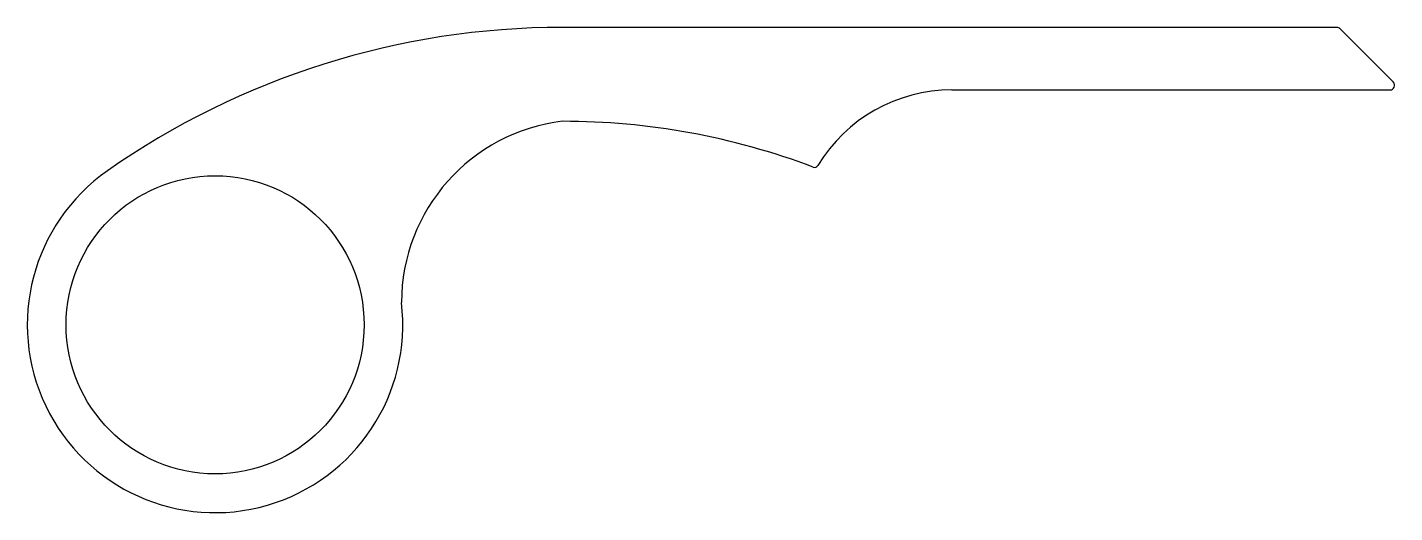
# Model space of a CAD drawing. Extents: x 2316.8 to 2404.2, y 664.7 to 695.7.
import ezdxf

# ---------------------------------------------------------------- set-up
doc = ezdxf.new("R2010")
doc.units = 0
doc.layers.get('0').update_dxf_attribs({"linetype": 'CONTINUOUS'})

msp = doc.modelspace()

# ---------------------------------------------------------------- linework, layer by layer
for p, q in [((2400.493, 695.736), (2350.992, 695.736)), ((2404.105, 692.248), (2400.705, 695.648)), ((2375.878, 691.736), (2403.893, 691.736))]:
    msp.add_line(p, q)
msp.add_circle((2328.791, 676.736), 9.525)
for centre, radius, start, end in [((2350.992, 645.029), 50.707, 90, 125.00005), ((2400.493, 695.436), 0.3, 45, 90), ((2403.893, 692.036), 0.3, 270, 45), ((2375.878, 681.736), 10, 90, 148.80822), ((2352.391, 678.135), 11.685, 96.87855, 179.90832), ((2350.992, 644.355), 45.38, 69.31506, 90), ((2328.791, 676.736), 12, 125.00005, 6.78687), ((2367.11, 687.044), 0.25, 249.31506, 328.80822)]:
    msp.add_arc(centre, radius, start, end)

doc.saveas('drawing.dxf')
